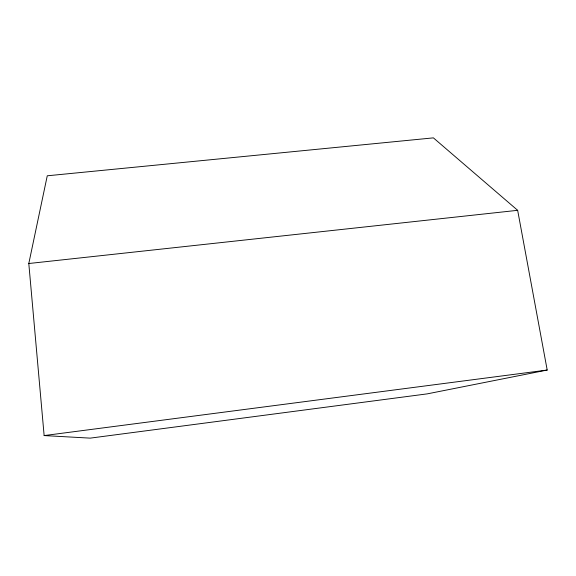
<?xml version="1.0" encoding="UTF-8"?>
<svg xmlns="http://www.w3.org/2000/svg" width="576" height="576" viewBox="0 0 576 576"><rect width="100%" height="100%" fill="white"/><g stroke="black" fill="none" stroke-linecap="round" stroke-linejoin="round"><path stroke-width="0.86" d="M28.8 263.513L47.261 175.795L433.39 137.866L517.658 210.319L547.2 370.044L427.234 393.869L90.202 438.134L44.136 435.578L28.8 263.513L517.658 210.319M44.136 435.578L547.2 370.044"/></g></svg>
